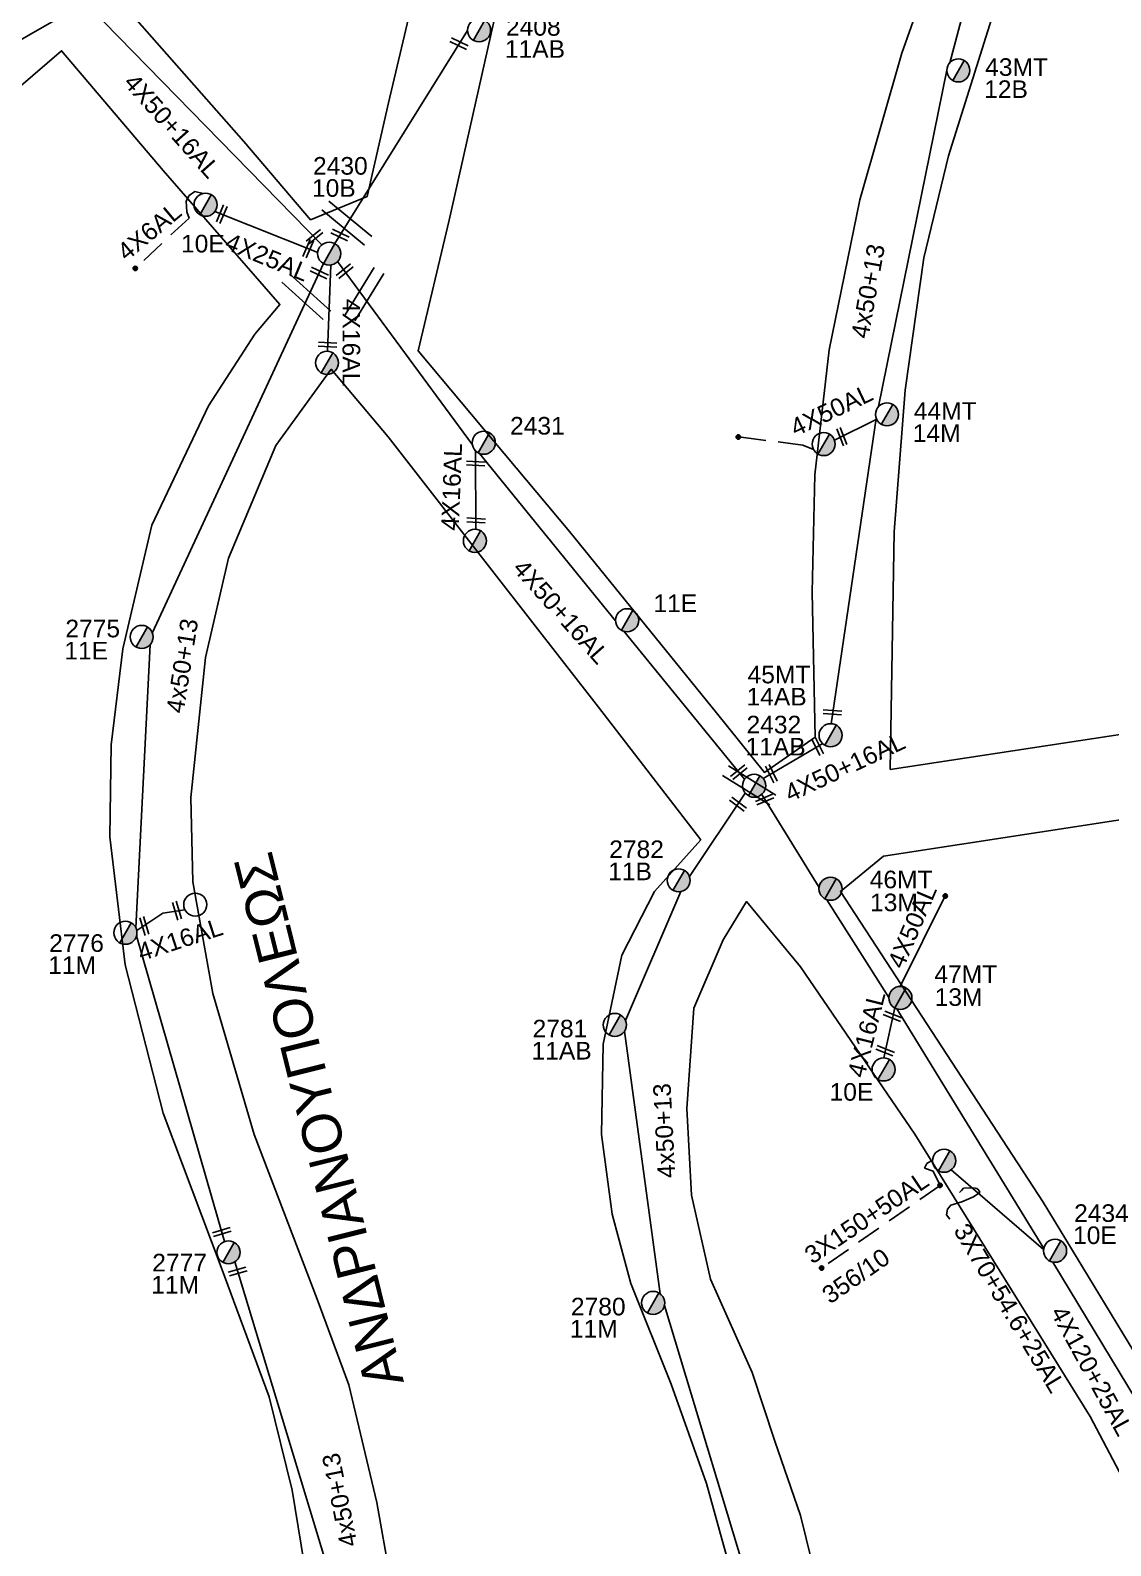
# Model space of a CAD drawing. Header units: millimetres. Extents: x 645 to 3057, y 900 to 1793.
# Drawn here: x 1442.2 to 1552.6, y 1408.6 to 1563.5 of the extents above; entities that cross this region are included whole.
import ezdxf

# ---------------------------------------------------------------- set-up
doc = ezdxf.new("R2010")
doc.units = ezdxf.units.MM
doc.linetypes.add('DASHED', pattern=[19.05, 12.7, -6.35])
for name, color, linetype in [('Άγνωστα', 7, 'Continuous'), ('Γυμνά εναέρια ΧΤ (3Φ)   4x16AL', 7, 'Continuous'), ('Γυμνά εναέρια ΧΤ (3Φ)   4x50AL', 7, 'Continuous'), ('Γυμνά εναέρια ΧΤ και ΦΟΠ (3Φ)   4x50+16AL', 7, 'Continuous'), ('Εναέρια παροχή ΧΤ 4x25', 7, 'SYN_LINE'), ('Επιγραφές - Σχήματα', 7, 'Continuous'), ('Καλώδια ΧΤ   3x150+50AL', 7, 'DASHED'), ('Μηχανική τομή', 7, 'Continuous'), ('Στύλος Ξύλινος', 7, 'Continuous'), ('Στύλος Ξύλινος @ 1', 7, 'Continuous'), ('Στύλος ΦΜ', 7, 'Continuous'), ('Στύλος ΦΜ @ 1', 7, 'Continuous'), ('Συνδέσεις', 7, 'Continuous'), ('Συνεστραμμένα ΧΤ   3x70+54.6+25 AL', 7, 'SYN_LINE'), ('Συνεστραμμένα ΧΤ   4x120+25 AL', 7, 'SYN_LINE'), ('Τομή', 7, 'Continuous'), ('Υπόβαθρο ΔΕΗ', 7, 'Continuous'), ('Υπόγεια καλώδια Παροχών ΧΤ   4x6', 7, 'DASHED')]:
    doc.layers.add(name, color=color, linetype=linetype)
doc.styles.get("Standard").update_dxf_attribs({"font": 'arial.ttf'})
doc.linetypes.add('SYN_LINE', pattern='A,0.5,-0.0001,["/\\/\\/\\/",Standard,S=0.1,R=0,X=0,Y=-0.05],-0.25', length=0.7501)

# ---------------------------------------------------------------- blocks, each defined once
blk = doc.blocks.new('ΥΠΑΡΧΩΝ ΤΣΙΜΕΝΤΕΝΙΟΣ ΣΤΥΛΟΣ')
at = {"layer": 'Στύλος ΦΜ'}
blk.add_hatch(color=256, dxfattribs=at).paths.add_polyline_path([(-1.29, -2.28, 0.574793), (2.62, 0, 0.268822), (1.3, 2.27)])
blk.add_line((-1.29, -2.28), (1.3, 2.27), dxfattribs=at)
blk.add_circle((0, 0), 2.62, dxfattribs=at)
at = {"layer": 'Στύλος ΦΜ', "flags": 4}
for tag, p in [('ΑΡΙΘΜΟΣ', (-4.68, 8.05)), ('ΤΥΠΟΣ', (-4.91, 3.03))]:
    blk.add_attdef(tag, p, '', height=4, dxfattribs=at)
blk = doc.blocks.new('ΥΠΑΡΧΩΝ ΞΥΛΙΝΟΣ ΣΤΥΛΟΣ')
at = {"layer": 'Στύλος Ξύλινος'}
h = blk.add_hatch(color=7, dxfattribs=at)
h.paths.add_polyline_path([(-2.62, 0, 0.270008), (-1.29, -2.28), (1.3, 2.27, 0.576266)])
h.paths.add_polyline_path([(-1.29, -2.28, 0.574793), (2.62, 0, 0.268822), (1.3, 2.27)])
at = {"layer": 'Στύλος Ξύλινος', "color": 7}
blk.add_line((-1.29, -2.28), (1.3, 2.27), dxfattribs=at)
blk.add_circle((0, 0), 2.62, dxfattribs=at)
at = {"layer": 'Στύλος Ξύλινος', "flags": 4}
for tag, p in [('ΑΡΙΘΜΟΣ', (-4.91, 8.6)), ('ΤΥΠΟΣ', (-4.85, 3.39))]:
    blk.add_attdef(tag, p, '', height=4, dxfattribs=at)
blk = doc.blocks.new('ΜΗΧΑΝΙΚΗ ΤΟΜΗ')
at = {"layer": 'Μηχανική τομή', "ltscale": 40}
for p, q in [((-1.89, 0.78), (1.89, 0.78)), ((1.89, 0), (-1.89, 0))]:
    blk.add_line(p, q, dxfattribs=at)
blk = doc.blocks.new('ΤΟΜΗ')
at = {"layer": 'Τομή', "ltscale": 40}
for p, q in [((-5.68, 0), (5.68, 0)), ((5.68, -2.33), (-5.68, -2.33))]:
    blk.add_line(p, q, dxfattribs=at)
blk = doc.blocks.new('ΠΡΟΒΛΕΠΟΜΕΝΟΣ ΞΥΛΙΝΟΣ ΣΤΥΛΟΣ')
at = {"layer": 'Στύλος Ξύλινος', "color": 7}
blk.add_circle((0, 0), 2.62, dxfattribs=at)
at = {"layer": 'Στύλος Ξύλινος', "flags": 4}
for tag, p in [('ΑΡΙΘΜΟΣ', (-6.53, 6.96)), ('ΤΥΠΟΣ', (-6.8, 2.18))]:
    blk.add_attdef(tag, p, '', height=4, dxfattribs=at)
blk = doc.blocks.new('_ΣΥΝΔΕΣΗ')
at = {"layer": 'Συνδέσεις', "linetype": 'SYN_LINE', "ltscale": 40}
blk.add_hatch(color=256, dxfattribs=at).paths.add_polyline_path([(0.5, -0.01, 1), (-0.5, -0.01, 1)])
at = {"layer": 'Συνδέσεις'}
blk.add_circle((0, -0.01), 0.5, dxfattribs=at)

msp = doc.modelspace()

# ---------------------------------------------------------------- linework, layer by layer
at = {"layer": 'Άγνωστα', "color": 30}
for points in [[(1528.8926, 1525.06844), (1535.86866, 1559.45725)], [(1524.03541, 1492.63897), (1528.64739, 1523.84535)]]:
    msp.add_lwpolyline(points, dxfattribs=at)
at = {"layer": 'Άγνωστα', "color": 27}
for points in [[(1472.13751, 1539.6629), (1454.64125, 1501.95144)], [(1454.41432, 1500.71134), (1452.9473, 1471.78438)], [(1453.02083, 1470.94438), (1462.02745, 1439.71371)], [(1463.06589, 1437.61722), (1473.26393, 1404.00777)]]:
    msp.add_lwpolyline(points, dxfattribs=at)
at = {"layer": 'Άγνωστα', "color": 30, "linetype": 'DASHED', "ltscale": 0.2}
msp.add_lwpolyline([(1522.23666, 1520.66799), (1521.13541, 1521.12514), (1514.55243, 1521.95125)], dxfattribs=at)
at = {"layer": 'Άγνωστα', "color": 1}
for points in [[(1515.26628, 1485.5417), (1509.56313, 1477.01434)], [(1508.68243, 1475.47386), (1503.00491, 1462.31681)], [(1502.91807, 1461.21579), (1506.54416, 1434.37562)], [(1506.98732, 1433.15947), (1516.71597, 1401.02281)]]:
    msp.add_lwpolyline(points, dxfattribs=at)
at = {"layer": 'Γυμνά εναέρια ΧΤ (3Φ)   4x16AL', "color": 27}
for points in [[(1472.90395, 1539.52428), (1472.53182, 1530.70204)], [(1453.0408, 1471.51224), (1455.72592, 1473.28366), (1457.97619, 1473.6131)]]:
    msp.add_lwpolyline(points, dxfattribs=at)
at = {"layer": 'Γυμνά εναέρια ΧΤ (3Φ)   4x16AL', "color": 30}
msp.add_lwpolyline([(1487.67749, 1520.53738), (1487.7244, 1512.50501)], dxfattribs=at)
at = {"layer": 'Γυμνά εναέρια ΧΤ (3Φ)   4x16AL', "color": 1, "linetype": 'SYN_LINE', "ltscale": 5}
msp.add_lwpolyline([(1530.53922, 1463.58561), (1529.4233, 1458.47564)], dxfattribs=at)
at = {"layer": 'Γυμνά εναέρια ΧΤ (3Φ)   4x50AL', "color": 30}
for points in [[(1536.17421, 1560.20715), (1541.09962, 1578.84022)], [(1528.63193, 1523.74074), (1524.3834, 1521.62313)]]:
    msp.add_lwpolyline(points, dxfattribs=at)
at = {"layer": 'Γυμνά εναέρια ΧΤ (3Φ)   4x50AL', "color": 85}
msp.add_lwpolyline([(1447.68273, 1566.24674), (1430.89044, 1556.67806)], dxfattribs=at)
at = {"layer": 'Γυμνά εναέρια ΧΤ (3Φ)   4x50AL', "color": 173}
msp.add_lwpolyline([(1486.87, 1563.50971), (1473.30297, 1541.7099)], dxfattribs=at)
at = {"layer": 'Γυμνά εναέρια ΧΤ (3Φ)   4x50AL', "color": 1, "linetype": 'SYN_LINE', "ltscale": 12}
msp.add_lwpolyline([(1531.1017, 1465.78771), (1535.70801, 1475.03362)], dxfattribs=at)
at = {"layer": 'Γυμνά εναέρια ΧΤ και ΦΟΠ (3Φ)   4x50+16AL', "color": 6}
msp.add_lwpolyline([(1448.19977, 1565.89055), (1471.97528, 1541.60099)], dxfattribs=at)
at = {"layer": 'Γυμνά εναέρια ΧΤ και ΦΟΠ (3Φ)   4x50+16AL', "color": 30}
for points in [[(1473.58579, 1539.89049), (1487.36354, 1521.1558)], [(1488.08979, 1520.26135), (1502.00632, 1503.14325)], [(1517.09816, 1487.02188), (1523.17467, 1490.60755)]]:
    msp.add_lwpolyline(points, dxfattribs=at)
at = {"layer": 'Γυμνά εναέρια ΧΤ και ΦΟΠ (3Φ)   4x50+16AL', "color": 30, "linetype": 'SYN_LINE', "ltscale": 15}
msp.add_lwpolyline([(1502.82948, 1502.08646), (1515.19098, 1486.95518)], dxfattribs=at)
at = {"layer": 'Εναέρια παροχή ΧΤ 4x25', "color": 6, "ltscale": 15}
msp.add_lwpolyline([(1461.03893, 1545.00123), (1471.54584, 1540.79649)], dxfattribs=at)
at = {"layer": 'Επιγραφές - Σχήματα'}
msp.add_lwpolyline([(1536.15907, 1442.00725), (1535.8378, 1442.4417), (1535.9323, 1443.02726), (1536.27247, 1443.42392), (1537.40635, 1443.78282), (1538.57803, 1444.29282), (1539.22586, 1444.72839), (1539.12822, 1444.96911), (1538.94597, 1445.12524), (1538.78325, 1445.15126), (1538.21699, 1445.18379), (1537.58564, 1445.15126), (1537.35132, 1444.92357), (1537.16257, 1444.70888)], dxfattribs=at)
at = {"layer": 'Καλώδια ΧΤ   3x150+50AL', "color": 1, "ltscale": 0.2}
msp.add_lwpolyline([(1534.41779, 1448.03302), (1533.81006, 1447.68396), (1533.58832, 1447.2222), (1534.45683, 1446.9082), (1535.17754, 1445.44903), (1523.06334, 1436.99907)], dxfattribs=at)
at = {"layer": 'Συνεστραμμένα ΧΤ   3x70+54.6+25 AL', "color": 1, "ltscale": 15}
msp.add_lwpolyline([(1536.32391, 1447.04533), (1545.75961, 1438.88242)], dxfattribs=at)
at = {"layer": 'Συνεστραμμένα ΧΤ   4x120+25 AL', "color": 1, "linetype": 'SYN_LINE', "ltscale": 10}
msp.add_lwpolyline([(1516.94875, 1485.4161), (1522.80364, 1475.88635)], dxfattribs=at)
at = {"layer": 'Συνεστραμμένα ΧΤ   4x120+25 AL', "color": 1, "linetype": 'SYN_LINE', "ltscale": 15}
msp.add_lwpolyline([(1523.59397, 1474.65067), (1529.94371, 1464.66385)], dxfattribs=at)
at = {"layer": 'Συνεστραμμένα ΧΤ   4x120+25 AL', "color": 1, "ltscale": 20}
for points in [[(1530.76107, 1463.48842), (1545.77916, 1439.00709)], [(1546.7116, 1437.60547), (1560.36814, 1415.02003)]]:
    msp.add_lwpolyline(points, dxfattribs=at)
at = {"layer": 'Υπόβαθρο ΔΕΗ'}
for points in [[(1586.84057, 1590.59429), (1585.83889, 1582.66061), (1584.11542, 1572.74278), (1581.08639, 1560.86822), (1578.40478, 1544.07409), (1576.81082, 1526.84997), (1575.89806, 1511.30223), (1575.66462, 1494.89692), (1557.15115, 1492.08213), (1530.08019, 1487.97217), (1530.48694, 1512.26314), (1531.60271, 1526.73848), (1533.52612, 1540.25753), (1536.02777, 1550.69608), (1540.41785, 1564.65106), (1543.68972, 1577.90102), (1546.32165, 1590.59429), (1547.74885, 1599.396), (1567.38749, 1600.05352), (1587.54167, 1600.43597), (1587.1661, 1595.05522)], [(1539.05362, 1590.59429), (1538.07477, 1583.4364), (1535.83985, 1574.07645), (1531.25596, 1561.17103), (1526.9792, 1546.18885), (1523.8216, 1530.86839), (1522.35818, 1518.0869), (1522.08686, 1506.07536), (1522.40556, 1491.25087), (1517.21039, 1487.65383), (1512.33385, 1493.74785), (1497.27422, 1512.27199), (1481.80641, 1530.75511), (1484.98434, 1544.09614), (1490.43287, 1568.37553), (1495.1697, 1590.59429), (1496.97042, 1597.96754), (1520.83584, 1598.66203), (1539.66411, 1599.19879), (1539.66411, 1594.40194)], [(1428.07181, 1590.59429), (1427.84608, 1590.94098), (1429.01713, 1596.3473), (1446.19742, 1596.64661), (1470.01278, 1597.32833), (1488.48492, 1597.827), (1486.93689, 1590.59429), (1478.76953, 1556.11296), (1476.60751, 1546.5333), (1470.81293, 1544.1484), (1464.00626, 1552.1603), (1451.77886, 1565.98993), (1438.17848, 1580.689)], [(1571.03992, 1382.92664), (1550.51546, 1421.81265), (1532.61266, 1450.69501), (1520.92017, 1467.77418), (1515.3911, 1474.45193), (1513.01053, 1470.53739), (1510.01561, 1463.55261), (1509.27414, 1453.32125), (1509.75859, 1444.4438), (1511.69996, 1435.85926), (1515.95537, 1426.31445), (1518.26999, 1419.32009), (1520.91002, 1411.71048), (1523.87383, 1399.68975), (1526.24478, 1388.52627), (1527.17533, 1381.48458), (1566.80027, 1379.47413), (1571.03992, 1382.92664)]]:
    msp.add_lwpolyline(points, close=True, dxfattribs=at)
for points in [[(1471.39408, 1399.31445), (1468.92955, 1414.30551), (1466.5894, 1423.83901), (1461.65826, 1437.07644), (1455.72866, 1452.83933), (1451.85661, 1467.98811), (1450.29609, 1481.0739), (1450.42099, 1490.48253), (1451.63791, 1500.28593), (1454.57126, 1512.93088), (1460.37713, 1525.13761), (1465.12363, 1532.45001), (1467.68086, 1535.47357), (1455.75417, 1549.19236), (1445.35353, 1561.42362), (1437.75225, 1554.90281)], [(1514.56555, 1403.149), (1511.2892, 1414.97235), (1507.68837, 1425.11528), (1503.55974, 1435.42228), (1501.66113, 1442.48961), (1500.5582, 1450.65199), (1500.74177, 1459.87178), (1502.62677, 1468.98275), (1505.97687, 1475.49624), (1510.70371, 1480.77125), (1500.23814, 1494.33616), (1489.59266, 1508.02507), (1478.73225, 1521.952), (1472.93174, 1528.87083), (1467.2556, 1521.07484), (1462.4127, 1509.56203), (1460.06285, 1499.41239), (1458.58604, 1485.09123), (1458.78921, 1476.46904), (1460.82503, 1465.0739), (1465.05459, 1450.64299), (1471.47462, 1433.81868), (1474.73193, 1425.06883), (1477.58459, 1413.02924), (1480.23387, 1398.04288)], [(1623.68409, 1382.40401), (1603.50924, 1420.86019), (1589.69433, 1450.99568), (1581.28544, 1471.72257), (1576.89004, 1486.40017), (1529.40116, 1479.11057), (1524.98367, 1475.48016), (1545.72327, 1443.73915), (1557.89508, 1423.7156), (1571.05657, 1401.09613), (1581.75299, 1382.40401), (1599.29742, 1353.96941), (1629.30602, 1372.95981), (1623.68409, 1382.40401)]]:
    msp.add_lwpolyline(points, dxfattribs=at)
at = {"layer": 'Υπόγεια καλώδια Παροχών ΧΤ   4x6', "color": 6, "ltscale": 0.2}
msp.add_lwpolyline([(1459.83285, 1546.83667), (1458.97213, 1547.05331), (1458.39949, 1546.61832), (1458.10172, 1546.0574), (1458.15898, 1544.95846), (1458.38804, 1544.32886), (1452.89283, 1539.18576)], dxfattribs=at)

# ---------------------------------------------------------------- block references
at = {"layer": 'Μηχανική τομή'}
for p, xscale, yscale, zscale, rotation in [((1485.91441, 1561.97426), 0.4999999999998976, 0.4999999999998976, 0.4999999999998976, 334.4634574861002), ((1461.91456, 1544.65082), 0.5000000000000372, 0.5000000000000372, 0.5000000000000372, 66.78207127829138), ((1471.33487, 1542.25524), 0.5000000000000291, 0.5000000000000291, 0.5000000000000291, 39.07484841826796), ((1473.74045, 1542.41284), 0.4999999999998976, 0.4999999999998976, 0.4999999999998976, 334.4634574861002), ((1470.75413, 1541.11332), 0.5000000000000372, 0.5000000000000372, 0.5000000000000372, 66.78207127829138), ((1471.61165, 1538.52947), 0.4999999999998976, 0.4999999999998976, 0.4999999999998976, 334.4634574861002), ((1474.4244, 1538.75017), 0.5000000000000291, 0.5000000000000291, 0.5000000000000291, 39.07484841826796), ((1472.55237, 1531.18931), 0.5000000000000124, 0.5000000000000124, 0.5000000000000124, 357.0290519124873), ((1524.95415, 1521.90761), 0.4999999999999032, 0.4999999999999032, 0.4999999999999032, 291.057623655281), ((1487.68624, 1519.03942), 0.500000000000085, 0.500000000000085, 0.500000000000085, 356.652374620166), ((1487.72019, 1513.22581), 0.500000000000085, 0.500000000000085, 0.500000000000085, 356.652374620166), ((1524.18158, 1493.99379), 0.4999999999997422, 0.4999999999997422, 0.4999999999997422, 175.8198876765349), ((1522.82782, 1490.40287), 0.4999999999998232, 0.4999999999998232, 0.4999999999998232, 116.4706420213714), ((1514.72124, 1487.53017), 0.5000000000000291, 0.5000000000000291, 0.5000000000000291, 39.07484841826796), ((1518.10777, 1487.61764), 0.4999999999998232, 0.4999999999998232, 0.4999999999998232, 116.4706420213714), ((1514.40894, 1484.25979), 0.5000000000000328, 0.5000000000000328, 0.5000000000000328, 322.473778073913), ((1517.16621, 1485.06214), 0.5000000000000029, 0.5000000000000029, 0.5000000000000029, 203.1521193164629), ((1456.96444, 1473.46498), 0.5000000000001327, 0.5000000000001327, 0.5000000000001327, 287.2119060058023), ((1453.63053, 1471.90129), 0.5000000000001327, 0.5000000000001327, 0.5000000000001327, 287.2119060058023), ((1530.39238, 1462.9132), 0.5000000000000084, 0.5000000000000084, 0.5000000000000084, 158.1661856117784), ((1529.62377, 1459.39362), 0.5000000000000084, 0.5000000000000084, 0.5000000000000084, 158.1661856117784), ((1461.79992, 1440.50267), 0.5000000000000271, 0.5000000000000271, 0.5000000000000271, 16.5270873771348), ((1463.41676, 1436.46086), 0.5000000000000271, 0.5000000000000271, 0.5000000000000271, 16.5270873771348)]:
    msp.add_blockref('ΜΗΧΑΝΙΚΗ ΤΟΜΗ', p, dxfattribs=dict(at, xscale=xscale, yscale=yscale, zscale=zscale, rotation=rotation))
at = {"layer": 'Στύλος Ξύλινος @ 1', "ltscale": 40}
ref = msp.add_blockref('ΥΠΑΡΧΩΝ ΞΥΛΙΝΟΣ ΣΤΥΛΟΣ', (1523.97515, 1475.76505), dxfattribs=dict(at, xscale=0.4499999999998181, yscale=0.4499999999998181, zscale=0.4499999999998181))
ref.add_attrib('ΤΥΠΟΣ', '13M', (1528.01412, 1473.47326), dxfattribs={"layer": 'Στύλος Ξύλινος', "height": 1.8, "flags": 4})
ref.add_attrib('ΑΡΙΘΜΟΣ', '46MT', (1527.98478, 1475.81771), dxfattribs={"layer": 'Στύλος Ξύλινος', "height": 1.8, "flags": 4})
at = {"layer": 'Στύλος Ξύλινος @ 1', "ltscale": 40, "xscale": 0.4499999999998181, "yscale": 0.4499999999998181, "zscale": 0.4499999999998181}
msp.add_blockref('ΠΡΟΒΛΕΠΟΜΕΝΟΣ ΞΥΛΙΝΟΣ ΣΤΥΛΟΣ', (1459.02767, 1474.14369), dxfattribs=at)
at = {"layer": 'Στύλος Ξύλινος @ 1', "ltscale": 40}
ref = msp.add_blockref('ΥΠΑΡΧΩΝ ΞΥΛΙΝΟΣ ΣΤΥΛΟΣ', (1531.12025, 1464.61008), dxfattribs=dict(at, xscale=0.4499999999998181, yscale=0.4499999999998181, zscale=0.4499999999998181))
ref.add_attrib('ΤΥΠΟΣ', '13M', (1534.62439, 1463.79694), dxfattribs={"layer": 'Στύλος Ξύλινος', "height": 1.8, "flags": 4})
ref.add_attrib('ΑΡΙΘΜΟΣ', '47MT', (1534.59505, 1466.14139), dxfattribs={"layer": 'Στύλος Ξύλινος', "height": 1.8, "flags": 4})
at = {"layer": 'Στύλος ΦΜ @ 1', "ltscale": 40}
ref = msp.add_blockref('ΥΠΑΡΧΩΝ ΤΣΙΜΕΝΤΕΝΙΟΣ ΣΤΥΛΟΣ', (1488.04771, 1563.5207), dxfattribs=dict(at, xscale=0.4499999999998181, yscale=0.4499999999998181, zscale=0.4499999999998181))
ref.add_attrib('ΤΥΠΟΣ', '11AB', (1490.68365, 1560.70214), dxfattribs={"layer": 'Στύλος ΦΜ', "height": 1.8, "flags": 4})
ref.add_attrib('ΑΡΙΘΜΟΣ', '2408', (1490.7902, 1562.96443), dxfattribs={"layer": 'Στύλος ΦΜ', "height": 1.8, "flags": 4})
ref = msp.add_blockref('ΥΠΑΡΧΩΝ ΤΣΙΜΕΝΤΕΝΙΟΣ ΣΤΥΛΟΣ', (1537.04566, 1559.41486), dxfattribs=dict(at, xscale=0.4499999999998181, yscale=0.4499999999998181, zscale=0.4499999999998181))
ref.add_attrib('ΤΥΠΟΣ', '12B', (1539.68159, 1556.5963), dxfattribs={"layer": 'Στύλος ΦΜ', "height": 1.8, "flags": 4})
ref.add_attrib('ΑΡΙΘΜΟΣ', '43MT', (1539.78814, 1558.85859), dxfattribs={"layer": 'Στύλος ΦΜ', "height": 1.8, "flags": 4})
ref = msp.add_blockref('ΥΠΑΡΧΩΝ ΤΣΙΜΕΝΤΕΝΙΟΣ ΣΤΥΛΟΣ', (1472.71854, 1540.68737), dxfattribs=dict(at, xscale=0.4499999999998181, yscale=0.4499999999998181, zscale=0.4499999999998181))
ref.add_attrib('ΤΥΠΟΣ', '10B', (1470.95845, 1546.49824), dxfattribs={"layer": 'Στύλος ΦΜ', "height": 1.8, "flags": 4})
ref.add_attrib('ΑΡΙΘΜΟΣ', '2430', (1471.065, 1548.76052), dxfattribs={"layer": 'Στύλος ΦΜ', "height": 1.8, "flags": 4})
ref = msp.add_blockref('ΥΠΑΡΧΩΝ ΤΣΙΜΕΝΤΕΝΙΟΣ ΣΤΥΛΟΣ', (1460.08007, 1545.68514), dxfattribs=dict(at, xscale=0.4499999999998181, yscale=0.4499999999998181, zscale=0.4499999999998181))
ref.add_attrib('ΤΥΠΟΣ', '10E', (1457.56886, 1540.80904), dxfattribs={"layer": 'Στύλος ΦΜ', "height": 1.8, "flags": 4})
at = {"layer": 'Στύλος ΦΜ @ 1', "ltscale": 40, "xscale": 0.4499999999998181, "yscale": 0.4499999999998181, "zscale": 0.4499999999998181}
for p in [(1472.49543, 1529.52483), (1523.27616, 1521.22168), (1487.6162, 1511.33222), (1535.59384, 1447.96953)]:
    msp.add_blockref('ΥΠΑΡΧΩΝ ΤΣΙΜΕΝΤΕΝΙΟΣ ΣΤΥΛΟΣ', p, dxfattribs=at)
at = {"layer": 'Στύλος ΦΜ @ 1', "ltscale": 40}
ref = msp.add_blockref('ΥΠΑΡΧΩΝ ΤΣΙΜΕΝΤΕΝΙΟΣ ΣΤΥΛΟΣ', (1529.74956, 1524.2605), dxfattribs=dict(at, xscale=0.4499999999998181, yscale=0.4499999999998181, zscale=0.4499999999998181))
ref.add_attrib('ΤΥΠΟΣ', '14M', (1532.38549, 1521.44194), dxfattribs={"layer": 'Στύλος ΦΜ', "height": 1.8, "flags": 4})
ref.add_attrib('ΑΡΙΘΜΟΣ', '44MT', (1532.49204, 1523.70423), dxfattribs={"layer": 'Στύλος ΦΜ', "height": 1.8, "flags": 4})
ref = msp.add_blockref('ΥΠΑΡΧΩΝ ΤΣΙΜΕΝΤΕΝΙΟΣ ΣΤΥΛΟΣ', (1488.52415, 1521.3561), dxfattribs=dict(at, xscale=0.4499999999998181, yscale=0.4499999999998181, zscale=0.4499999999998181))
ref.add_attrib('ΤΥΠΟΣ', '2431', (1491.20877, 1522.19425), dxfattribs={"layer": 'Στύλος ΦΜ', "height": 1.8, "flags": 4})
ref = msp.add_blockref('ΥΠΑΡΧΩΝ ΤΣΙΜΕΝΤΕΝΙΟΣ ΣΤΥΛΟΣ', (1503.18218, 1503.21018), dxfattribs=dict(at, xscale=0.4499999999998181, yscale=0.4499999999998181, zscale=0.4499999999998181))
ref.add_attrib('ΤΥΠΟΣ', '11E', (1505.8668, 1504.04833), dxfattribs={"layer": 'Στύλος ΦΜ', "height": 1.8, "flags": 4})
ref = msp.add_blockref('ΥΠΑΡΧΩΝ ΤΣΙΜΕΝΤΕΝΙΟΣ ΣΤΥΛΟΣ', (1453.54915, 1501.51047), dxfattribs=dict(at, xscale=0.4499999999998181, yscale=0.4499999999998181, zscale=0.4499999999998181))
ref.add_attrib('ΤΥΠΟΣ', '11E', (1445.63944, 1499.20624), dxfattribs={"layer": 'Στύλος ΦΜ', "height": 1.8, "flags": 4})
ref.add_attrib('ΑΡΙΘΜΟΣ', '2775', (1445.74599, 1501.46853), dxfattribs={"layer": 'Στύλος ΦΜ', "height": 1.8, "flags": 4})
ref = msp.add_blockref('ΥΠΑΡΧΩΝ ΤΣΙΜΕΝΤΕΝΙΟΣ ΣΤΥΛΟΣ', (1523.98496, 1491.46228), dxfattribs=dict(at, xscale=0.4499999999998181, yscale=0.4499999999998181, zscale=0.4499999999998181))
ref.add_attrib('ΤΥΠΟΣ', '14AB', (1515.3877, 1494.50253), dxfattribs={"layer": 'Στύλος ΦΜ', "height": 1.8, "flags": 4})
ref.add_attrib('ΑΡΙΘΜΟΣ', '45MT', (1515.49425, 1496.76481), dxfattribs={"layer": 'Στύλος ΦΜ', "height": 1.8, "flags": 4})
ref = msp.add_blockref('ΥΠΑΡΧΩΝ ΤΣΙΜΕΝΤΕΝΙΟΣ ΣΤΥΛΟΣ', (1516.1687, 1486.29852), dxfattribs=dict(at, xscale=0.4499999999998181, yscale=0.4499999999998181, zscale=0.4499999999998181))
ref.add_attrib('ΤΥΠΟΣ', '11AB', (1515.28144, 1489.38926), dxfattribs={"layer": 'Στύλος ΦΜ', "height": 1.8, "flags": 4})
ref.add_attrib('ΑΡΙΘΜΟΣ', '2432', (1515.38799, 1491.65154), dxfattribs={"layer": 'Στύλος ΦΜ', "height": 1.8, "flags": 4})
ref = msp.add_blockref('ΥΠΑΡΧΩΝ ΤΣΙΜΕΝΤΕΝΙΟΣ ΣΤΥΛΟΣ', (1508.45034, 1476.62853), dxfattribs=dict(at, xscale=0.4499999999998181, yscale=0.4499999999998181, zscale=0.4499999999998181))
ref.add_attrib('ΤΥΠΟΣ', '11B', (1501.24064, 1476.6421), dxfattribs={"layer": 'Στύλος ΦΜ', "height": 1.8, "flags": 4})
ref.add_attrib('ΑΡΙΘΜΟΣ', '2782', (1501.34719, 1478.90439), dxfattribs={"layer": 'Στύλος ΦΜ', "height": 1.8, "flags": 4})
ref = msp.add_blockref('ΥΠΑΡΧΩΝ ΤΣΙΜΕΝΤΕΝΙΟΣ ΣΤΥΛΟΣ', (1451.88853, 1471.26849), dxfattribs=dict(at, xscale=0.4499999999998181, yscale=0.4499999999998181, zscale=0.4499999999998181))
ref.add_attrib('ΤΥΠΟΣ', '11M', (1443.98569, 1467.05531), dxfattribs={"layer": 'Στύλος ΦΜ', "height": 1.8, "flags": 4})
ref.add_attrib('ΑΡΙΘΜΟΣ', '2776', (1444.09224, 1469.3176), dxfattribs={"layer": 'Στύλος ΦΜ', "height": 1.8, "flags": 4})
ref = msp.add_blockref('ΥΠΑΡΧΩΝ ΤΣΙΜΕΝΤΕΝΙΟΣ ΣΤΥΛΟΣ', (1501.92442, 1461.8481), dxfattribs=dict(at, xscale=0.4499999999998181, yscale=0.4499999999998181, zscale=0.4499999999998181))
ref.add_attrib('ΤΥΠΟΣ', '11AB', (1493.40931, 1458.31523), dxfattribs={"layer": 'Στύλος ΦΜ', "height": 1.8, "flags": 4})
ref.add_attrib('ΑΡΙΘΜΟΣ', '2781', (1493.51586, 1460.57752), dxfattribs={"layer": 'Στύλος ΦΜ', "height": 1.8, "flags": 4})
ref = msp.add_blockref('ΥΠΑΡΧΩΝ ΤΣΙΜΕΝΤΕΝΙΟΣ ΣΤΥΛΟΣ', (1529.40575, 1457.298), dxfattribs=dict(at, xscale=0.4499999999998181, yscale=0.4499999999998181, zscale=0.4499999999998181))
ref.add_attrib('ΤΥΠΟΣ', '10E', (1523.87886, 1454.1032), dxfattribs={"layer": 'Στύλος ΦΜ', "height": 1.8, "flags": 4})
ref = msp.add_blockref('ΥΠΑΡΧΩΝ ΤΣΙΜΕΝΤΕΝΙΟΣ ΣΤΥΛΟΣ', (1546.93127, 1438.76257), dxfattribs=dict(at, xscale=0.4499999999998181, yscale=0.4499999999998181, zscale=0.4499999999998181))
ref.add_attrib('ΤΥΠΟΣ', '10E', (1548.77257, 1439.45221), dxfattribs={"layer": 'Στύλος ΦΜ', "height": 1.8, "flags": 4})
ref.add_attrib('ΑΡΙΘΜΟΣ', '2434', (1548.87912, 1441.7145), dxfattribs={"layer": 'Στύλος ΦΜ', "height": 1.8, "flags": 4})
ref = msp.add_blockref('ΥΠΑΡΧΩΝ ΤΣΙΜΕΝΤΕΝΙΟΣ ΣΤΥΛΟΣ', (1462.424, 1438.60471), dxfattribs=dict(at, xscale=0.4499999999998181, yscale=0.4499999999998181, zscale=0.4499999999998181))
ref.add_attrib('ΤΥΠΟΣ', '11M', (1454.52117, 1434.39153), dxfattribs={"layer": 'Στύλος ΦΜ', "height": 1.8, "flags": 4})
ref.add_attrib('ΑΡΙΘΜΟΣ', '2777', (1454.62771, 1436.65382), dxfattribs={"layer": 'Στύλος ΦΜ', "height": 1.8, "flags": 4})
ref = msp.add_blockref('ΥΠΑΡΧΩΝ ΤΣΙΜΕΝΤΕΝΙΟΣ ΣΤΥΛΟΣ', (1505.84119, 1433.43064), dxfattribs=dict(at, xscale=0.4499999999998181, yscale=0.4499999999998181, zscale=0.4499999999998181))
ref.add_attrib('ΤΥΠΟΣ', '11M', (1497.32608, 1429.89777), dxfattribs={"layer": 'Στύλος ΦΜ', "height": 1.8, "flags": 4})
ref.add_attrib('ΑΡΙΘΜΟΣ', '2780', (1497.43263, 1432.16006), dxfattribs={"layer": 'Στύλος ΦΜ', "height": 1.8, "flags": 4})
at = {"layer": 'Συνδέσεις', "xscale": 0.4499999999998181, "yscale": 0.4499999999998181, "zscale": 0.4499999999998181}
for p in [(1452.89283, 1539.18576), (1514.55243, 1521.95125), (1535.70801, 1475.03362), (1535.17754, 1445.44903), (1523.06334, 1436.99907)]:
    msp.add_blockref('_ΣΥΝΔΕΣΗ', p, dxfattribs=at)
at = {"layer": 'Τομή'}
for p, xscale, yscale, zscale, rotation in [((1474.8878, 1544.25644), 0.5000000000001928, 0.5000000000001928, 0.5000000000001928, 320.5804005232992), ((1470.7732, 1536.72227), 0.500000000000172, 0.500000000000172, 0.500000000000172, 317.8791473430789), ((1475.82054, 1536.85173), 0.5000000000002325, 0.5000000000002325, 0.5000000000002325, 58.5120599455806), ((1515.96564, 1486.8331), 0.5000000000002104, 0.5000000000002104, 0.5000000000002104, 328.049861692149)]:
    msp.add_blockref('ΤΟΜΗ', p, dxfattribs=dict(at, xscale=xscale, yscale=yscale, zscale=zscale, rotation=rotation))

# ---------------------------------------------------------------- texts
at = {"layer": 'Γυμνά εναέρια ΧΤ (3Φ)   4x16AL', "color": 7, "char_height": 1.8, "width": 168.3717627, "attachment_point": 1}
for insert, rotation in [((1475.88268, 1536.06911), 270), ((1484.16058, 1512.41392), 87.7383675), ((1452.94589, 1470.06578), 17.9393409), ((1525.67902, 1456.78087), 75.8439283)]:
    msp.add_mtext('4X16AL', dxfattribs=dict(at, insert=insert, rotation=rotation))
at = {"layer": 'Γυμνά εναέρια ΧΤ (3Φ)   4x50AL', "color": 7, "char_height": 1.8, "width": 168.3717627, "attachment_point": 1}
for insert, rotation in [((1519.64079, 1523.59387), 25.3925852), ((1529.73876, 1468.1727), 66.939948)]:
    msp.add_mtext('4X50AL', dxfattribs=dict(at, insert=insert, rotation=rotation))
at = {"layer": 'Γυμνά εναέρια ΧΤ και ΦΟΠ (3Φ)   4x50+16AL', "color": 7, "char_height": 1.8, "width": 168.3717627, "attachment_point": 1}
for insert, rotation in [((1452.9385, 1559.29198), 311.6026938), ((1492.72862, 1509.6376), 311.6026938), ((1519.07449, 1486.22084), 25.1573349)]:
    msp.add_mtext('4X50+16AL', dxfattribs=dict(at, insert=insert, rotation=rotation))
at = {"layer": 'Εναέρια παροχή ΧΤ 4x25', "color": 7, "insert": (1462.59736, 1542.87613), "char_height": 1.8, "width": 168.3717627, "attachment_point": 1, "rotation": 337.5765886}
msp.add_mtext('4X25AL', dxfattribs=at)
at = {"layer": 'Επιγραφές - Σχήματα', "color": 7, "char_height": 1.8, "width": 168.3717627, "attachment_point": 1}
for s, insert, rotation in [('4x50+13', (1526.05992, 1532.23175), 79.8150983), ('4x50+13', (1456.04032, 1493.90183), 81.0151283), ('4x50+13', (1506.3128, 1446.1354), 92.8993064), ('356/10', (1522.89468, 1434.73357), 34.9210609), ('4x50+13', (1473.86067, 1408.33846), 101.2888119)]:
    msp.add_mtext(s, dxfattribs=dict(at, insert=insert, rotation=rotation))
at = {"layer": 'Επιγραφές - Σχήματα', "insert": (1476.48562, 1424.37883), "char_height": 4, "width": 69.9753744, "attachment_point": 1, "rotation": 104.0008838}
msp.add_mtext('ΑNΔΡΙΑΝΟΥΠΟΛΕΩΣ', dxfattribs=at)
at = {"layer": 'Καλώδια ΧΤ   3x150+50AL', "color": 7, "insert": (1521.10167, 1438.82877), "char_height": 1.8, "width": 168.3717627, "attachment_point": 1, "rotation": 34.0643988}
msp.add_mtext('3X150+50AL', dxfattribs=at)
at = {"layer": 'Συνεστραμμένα ΧΤ   3x70+54.6+25 AL', "color": 7, "insert": (1538.04136, 1441.77375), "char_height": 1.8, "width": 168.3717627, "attachment_point": 1, "rotation": 300.8841557}
msp.add_mtext('3X70+54.6+25AL', dxfattribs=at)
at = {"layer": 'Συνεστραμμένα ΧΤ   4x120+25 AL', "color": 7, "insert": (1547.99238, 1433.34771), "char_height": 1.8, "width": 168.3717627, "attachment_point": 1, "rotation": 298.5629659}
msp.add_mtext('4X120+25AL', dxfattribs=at)
at = {"layer": 'Υπόγεια καλώδια Παροχών ΧΤ   4x6', "color": 7, "insert": (1450.84197, 1541.23782), "char_height": 1.8, "width": 168.3717627, "attachment_point": 1, "rotation": 39.7920003}
msp.add_mtext('4X6AL', dxfattribs=at)

doc.saveas('drawing.dxf')
